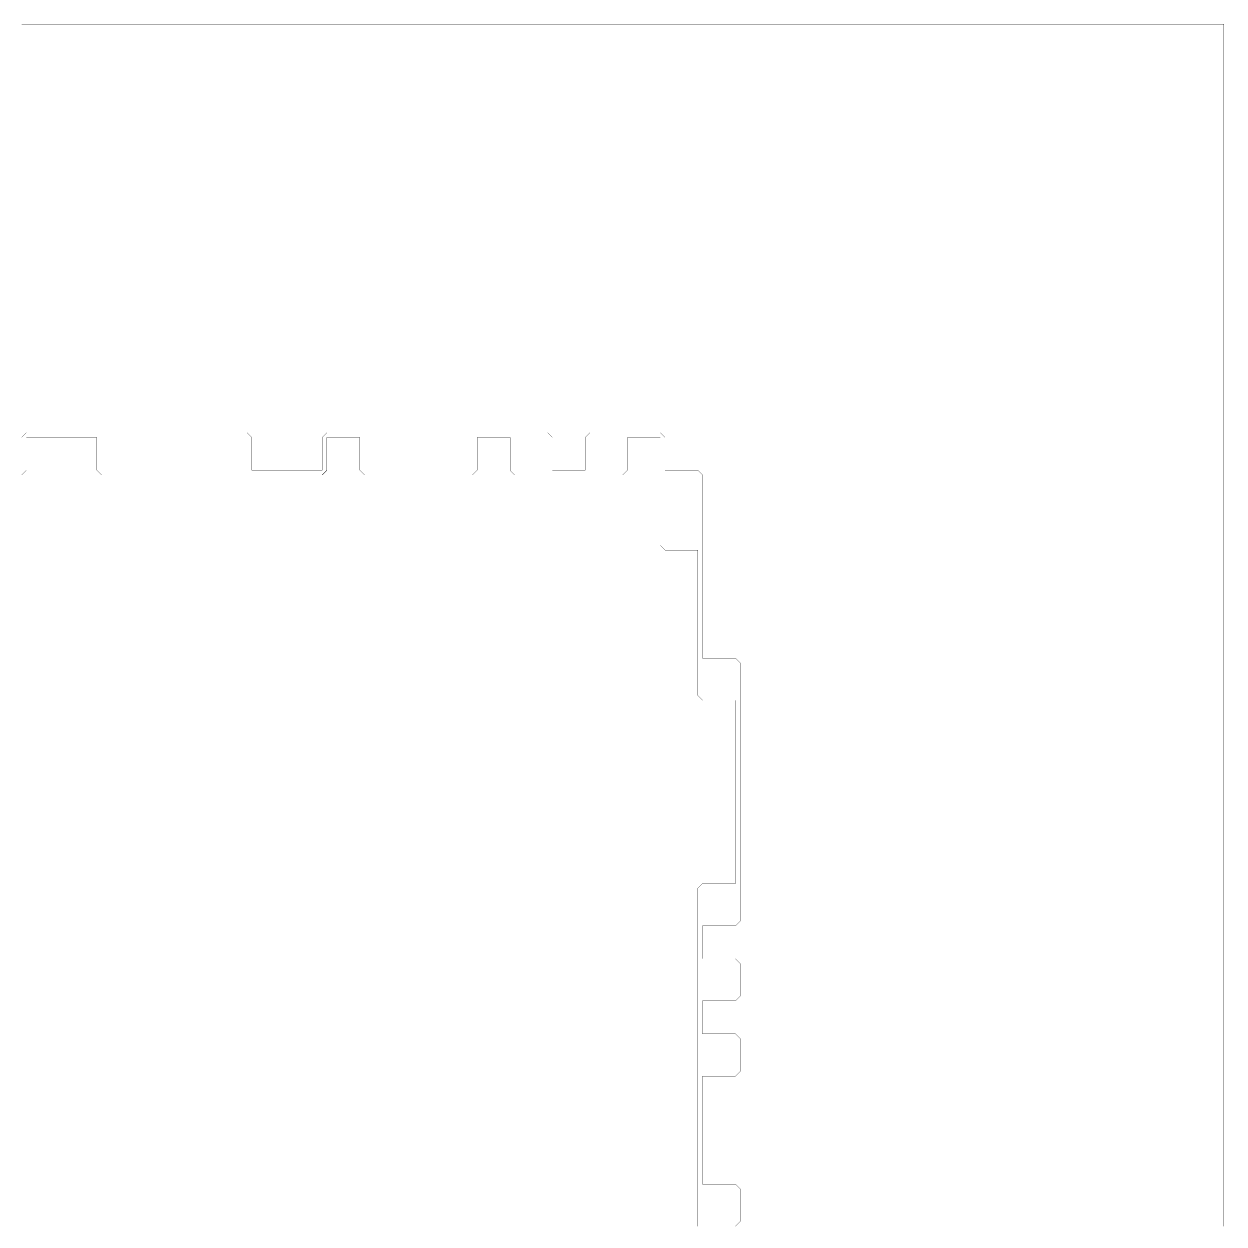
# Model space of a CAD drawing. Header units: metres. Extents: x 0 to 4990, y -4990 to 0.
# Drawn here: x 2495 to 4990, y -2495 to 0 of the extents above; entities that cross this region are included whole.
import ezdxf

# ---------------------------------------------------------------- set-up
doc = ezdxf.new("R2010")
doc.units = ezdxf.units.M
doc.layers.add('conductor', color=1, linetype='Continuous')
doc.layers.add('substrate', color=5, linetype='Continuous')

msp = doc.modelspace()

# ---------------------------------------------------------------- linework, layer by layer
at = {"layer": 'conductor', "const_width": 0.5}
msp.add_lwpolyline([(3896.484375, -2500), (3896.484375, -2490.234375), (3896.484375, -2480.46875), (3896.484375, -2470.703125), (3896.484375, -2460.9375), (3896.484375, -2451.171875), (3896.484375, -2441.40625), (3896.484375, -2431.640625), (3896.484375, -2421.875), (3896.484375, -2412.109375), (3896.484375, -2402.34375), (3896.484375, -2392.578125), (3896.484375, -2382.8125), (3896.484375, -2373.046875), (3896.484375, -2363.28125), (3896.484375, -2353.515625), (3896.484375, -2343.75), (3896.484375, -2333.984375), (3896.484375, -2324.21875), (3896.484375, -2314.453125), (3896.484375, -2304.6875), (3896.484375, -2294.921875), (3896.484375, -2285.15625), (3896.484375, -2275.390625), (3896.484375, -2265.625), (3896.484375, -2255.859375), (3896.484375, -2246.09375), (3896.484375, -2236.328125), (3896.484375, -2226.5625), (3896.484375, -2216.796875), (3896.484375, -2207.03125), (3896.484375, -2197.265625), (3896.484375, -2187.5), (3896.484375, -2177.734375), (3896.484375, -2167.96875), (3896.484375, -2158.203125), (3896.484375, -2148.4375), (3896.484375, -2138.671875), (3896.484375, -2128.90625), (3896.484375, -2119.140625), (3896.484375, -2109.375), (3896.484375, -2099.609375), (3896.484375, -2089.84375), (3896.484375, -2080.078125), (3896.484375, -2070.3125), (3896.484375, -2060.546875), (3896.484375, -2050.78125), (3896.484375, -2041.015625), (3896.484375, -2031.25), (3896.484375, -2021.484375), (3896.484375, -2011.71875), (3896.484375, -2001.953125), (3896.484375, -1992.1875), (3896.484375, -1982.421875), (3896.484375, -1972.65625), (3896.484375, -1962.890625), (3896.484375, -1953.125), (3896.484375, -1943.359375), (3896.484375, -1933.59375), (3896.484375, -1923.828125), (3896.484375, -1914.0625), (3896.484375, -1904.296875), (3896.484375, -1894.53125), (3896.484375, -1884.765625), (3896.484375, -1875), (3896.484375, -1865.234375), (3896.484375, -1855.46875), (3896.484375, -1845.703125), (3896.484375, -1835.9375), (3896.484375, -1826.171875), (3896.484375, -1816.40625), (3896.484375, -1806.640625), (3896.484375, -1796.875), (3906.25, -1787.109375), (3916.015625, -1787.109375), (3925.78125, -1787.109375), (3935.546875, -1787.109375), (3945.3125, -1787.109375), (3955.078125, -1787.109375), (3964.84375, -1787.109375), (3974.609375, -1787.109375), (3974.609375, -1777.34375), (3974.609375, -1767.578125), (3974.609375, -1757.8125), (3974.609375, -1748.046875), (3974.609375, -1738.28125), (3974.609375, -1728.515625), (3974.609375, -1718.75), (3974.609375, -1708.984375), (3974.609375, -1699.21875), (3974.609375, -1689.453125), (3974.609375, -1679.6875), (3974.609375, -1669.921875), (3974.609375, -1660.15625), (3974.609375, -1650.390625), (3974.609375, -1640.625), (3974.609375, -1630.859375), (3974.609375, -1621.09375), (3974.609375, -1611.328125), (3974.609375, -1601.5625), (3974.609375, -1591.796875), (3974.609375, -1582.03125), (3974.609375, -1572.265625), (3974.609375, -1562.5), (3974.609375, -1552.734375), (3974.609375, -1542.96875), (3974.609375, -1533.203125), (3974.609375, -1523.4375), (3974.609375, -1513.671875), (3974.609375, -1503.90625), (3974.609375, -1494.140625), (3974.609375, -1484.375), (3974.609375, -1474.609375), (3974.609375, -1464.84375), (3974.609375, -1455.078125), (3974.609375, -1445.3125), (3974.609375, -1435.546875), (3974.609375, -1425.78125), (3974.609375, -1416.015625), (3974.609375, -1406.25), (3964.84375, -1406.25), (3955.078125, -1406.25), (3945.3125, -1406.25), (3935.546875, -1406.25), (3925.78125, -1406.25), (3916.015625, -1406.25), (3906.25, -1406.25), (3896.484375, -1396.484375), (3896.484375, -1386.71875), (3896.484375, -1376.953125), (3896.484375, -1367.1875), (3896.484375, -1357.421875), (3896.484375, -1347.65625), (3896.484375, -1337.890625), (3896.484375, -1328.125), (3896.484375, -1318.359375), (3896.484375, -1308.59375), (3896.484375, -1298.828125), (3896.484375, -1289.0625), (3896.484375, -1279.296875), (3896.484375, -1269.53125), (3896.484375, -1259.765625), (3896.484375, -1250), (3896.484375, -1240.234375), (3896.484375, -1230.46875), (3896.484375, -1220.703125), (3896.484375, -1210.9375), (3896.484375, -1201.171875), (3896.484375, -1191.40625), (3896.484375, -1181.640625), (3896.484375, -1171.875), (3896.484375, -1162.109375), (3896.484375, -1152.34375), (3896.484375, -1142.578125), (3896.484375, -1132.8125), (3896.484375, -1123.046875), (3896.484375, -1113.28125), (3896.484375, -1103.515625), (3896.484375, -1093.75), (3886.71875, -1093.75), (3876.953125, -1093.75), (3867.1875, -1093.75), (3857.421875, -1093.75), (3847.65625, -1093.75), (3837.890625, -1093.75), (3828.125, -1093.75), (3818.359375, -1083.984375), (3818.359375, -1074.21875), (3818.359375, -1064.453125), (3818.359375, -1054.6875), (3818.359375, -1044.921875), (3818.359375, -1035.15625), (3818.359375, -1025.390625), (3818.359375, -1015.625), (3818.359375, -1005.859375), (3818.359375, -996.09375), (3818.359375, -986.328125), (3818.359375, -976.5625), (3818.359375, -966.796875), (3818.359375, -957.03125), (3818.359375, -947.265625), (3818.359375, -937.5), (3818.359375, -927.734375), (3818.359375, -917.96875), (3818.359375, -908.203125), (3818.359375, -898.4375), (3818.359375, -888.671875), (3818.359375, -878.90625), (3818.359375, -869.140625), (3818.359375, -859.375), (3808.59375, -859.375), (3798.828125, -859.375), (3789.0625, -859.375), (3779.296875, -859.375), (3769.53125, -859.375), (3759.765625, -859.375), (3750, -859.375), (3750, -869.140625), (3750, -878.90625), (3750, -888.671875), (3750, -898.4375), (3750, -908.203125), (3750, -917.96875), (3750, -927.734375), (3740.234375, -937.5), (3730.46875, -937.5), (3720.703125, -937.5), (3710.9375, -937.5), (3701.171875, -937.5), (3691.40625, -937.5), (3681.640625, -937.5), (3671.875, -937.5), (3662.109375, -937.5), (3652.34375, -937.5), (3642.578125, -937.5), (3632.8125, -937.5), (3623.046875, -937.5), (3613.28125, -937.5), (3603.515625, -937.5), (3593.75, -937.5), (3583.984375, -937.5), (3574.21875, -937.5), (3564.453125, -937.5), (3554.6875, -937.5), (3544.921875, -937.5), (3535.15625, -937.5), (3525.390625, -937.5), (3515.625, -937.5), (3505.859375, -927.734375), (3505.859375, -917.96875), (3505.859375, -908.203125), (3505.859375, -898.4375), (3505.859375, -888.671875), (3505.859375, -878.90625), (3505.859375, -869.140625), (3505.859375, -859.375), (3496.09375, -859.375), (3486.328125, -859.375), (3476.5625, -859.375), (3466.796875, -859.375), (3457.03125, -859.375), (3447.265625, -859.375), (3437.5, -859.375), (3437.5, -869.140625), (3437.5, -878.90625), (3437.5, -888.671875), (3437.5, -898.4375), (3437.5, -908.203125), (3437.5, -917.96875), (3437.5, -927.734375), (3427.734375, -937.5), (3417.96875, -937.5), (3408.203125, -937.5), (3398.4375, -937.5), (3388.671875, -937.5), (3378.90625, -937.5), (3369.140625, -937.5), (3359.375, -937.5), (3349.609375, -937.5), (3339.84375, -937.5), (3330.078125, -937.5), (3320.3125, -937.5), (3310.546875, -937.5), (3300.78125, -937.5), (3291.015625, -937.5), (3281.25, -937.5), (3271.484375, -937.5), (3261.71875, -937.5), (3251.953125, -937.5), (3242.1875, -937.5), (3232.421875, -937.5), (3222.65625, -937.5), (3212.890625, -937.5), (3203.125, -937.5), (3193.359375, -927.734375), (3193.359375, -917.96875), (3193.359375, -908.203125), (3193.359375, -898.4375), (3193.359375, -888.671875), (3193.359375, -878.90625), (3193.359375, -869.140625), (3193.359375, -859.375), (3183.59375, -859.375), (3173.828125, -859.375), (3164.0625, -859.375), (3154.296875, -859.375), (3144.53125, -859.375), (3134.765625, -859.375), (3125, -859.375), (3125, -869.140625), (3125, -878.90625), (3125, -888.671875), (3125, -898.4375), (3125, -908.203125), (3125, -917.96875), (3125, -927.734375), (3115.234375, -937.5), (3105.46875, -937.5), (3095.703125, -937.5), (3085.9375, -937.5), (3076.171875, -937.5), (3066.40625, -937.5), (3056.640625, -937.5), (3046.875, -937.5), (3037.109375, -937.5), (3027.34375, -937.5), (3017.578125, -937.5), (3007.8125, -937.5), (2998.046875, -937.5), (2988.28125, -937.5), (2978.515625, -937.5), (2968.75, -937.5), (2958.984375, -937.5), (2949.21875, -937.5), (2939.453125, -937.5), (2929.6875, -937.5), (2919.921875, -937.5), (2910.15625, -937.5), (2900.390625, -937.5), (2890.625, -937.5), (2880.859375, -937.5), (2871.09375, -937.5), (2861.328125, -937.5), (2851.5625, -937.5), (2841.796875, -937.5), (2832.03125, -937.5), (2822.265625, -937.5), (2812.5, -937.5), (2802.734375, -937.5), (2792.96875, -937.5), (2783.203125, -937.5), (2773.4375, -937.5), (2763.671875, -937.5), (2753.90625, -937.5), (2744.140625, -937.5), (2734.375, -937.5), (2724.609375, -937.5), (2714.84375, -937.5), (2705.078125, -937.5), (2695.3125, -937.5), (2685.546875, -937.5), (2675.78125, -937.5), (2666.015625, -937.5), (2656.25, -937.5), (2646.484375, -927.734375), (2646.484375, -917.96875), (2646.484375, -908.203125), (2646.484375, -898.4375), (2646.484375, -888.671875), (2646.484375, -878.90625), (2646.484375, -869.140625), (2646.484375, -859.375), (2636.71875, -859.375), (2626.953125, -859.375), (2617.1875, -859.375), (2607.421875, -859.375), (2597.65625, -859.375), (2587.890625, -859.375), (2578.125, -859.375), (2568.359375, -859.375), (2558.59375, -859.375), (2548.828125, -859.375), (2539.0625, -859.375), (2529.296875, -859.375), (2519.53125, -859.375), (2509.765625, -859.375), (2500, -859.375), (2500, -869.140625), (2500, -878.90625), (2500, -888.671875), (2500, -898.4375), (2500, -908.203125), (2500, -917.96875), (2500, -927.734375), (2490.234375, -937.5)], dxfattribs=at)
at = {"layer": 'substrate', "const_width": 0.5}
for points in [[(4990.234375, -2500), (4990.234375, -2490.234375), (4990.234375, -2480.46875), (4990.234375, -2470.703125), (4990.234375, -2460.9375), (4990.234375, -2451.171875), (4990.234375, -2441.40625), (4990.234375, -2431.640625), (4990.234375, -2421.875), (4990.234375, -2412.109375), (4990.234375, -2402.34375), (4990.234375, -2392.578125), (4990.234375, -2382.8125), (4990.234375, -2373.046875), (4990.234375, -2363.28125), (4990.234375, -2353.515625), (4990.234375, -2343.75), (4990.234375, -2333.984375), (4990.234375, -2324.21875), (4990.234375, -2314.453125), (4990.234375, -2304.6875), (4990.234375, -2294.921875), (4990.234375, -2285.15625), (4990.234375, -2275.390625), (4990.234375, -2265.625), (4990.234375, -2255.859375), (4990.234375, -2246.09375), (4990.234375, -2236.328125), (4990.234375, -2226.5625), (4990.234375, -2216.796875), (4990.234375, -2207.03125), (4990.234375, -2197.265625), (4990.234375, -2187.5), (4990.234375, -2177.734375), (4990.234375, -2167.96875), (4990.234375, -2158.203125), (4990.234375, -2148.4375), (4990.234375, -2138.671875), (4990.234375, -2128.90625), (4990.234375, -2119.140625), (4990.234375, -2109.375), (4990.234375, -2099.609375), (4990.234375, -2089.84375), (4990.234375, -2080.078125), (4990.234375, -2070.3125), (4990.234375, -2060.546875), (4990.234375, -2050.78125), (4990.234375, -2041.015625), (4990.234375, -2031.25), (4990.234375, -2021.484375), (4990.234375, -2011.71875), (4990.234375, -2001.953125), (4990.234375, -1992.1875), (4990.234375, -1982.421875), (4990.234375, -1972.65625), (4990.234375, -1962.890625), (4990.234375, -1953.125), (4990.234375, -1943.359375), (4990.234375, -1933.59375), (4990.234375, -1923.828125), (4990.234375, -1914.0625), (4990.234375, -1904.296875), (4990.234375, -1894.53125), (4990.234375, -1884.765625), (4990.234375, -1875), (4990.234375, -1865.234375), (4990.234375, -1855.46875), (4990.234375, -1845.703125), (4990.234375, -1835.9375), (4990.234375, -1826.171875), (4990.234375, -1816.40625), (4990.234375, -1806.640625), (4990.234375, -1796.875), (4990.234375, -1787.109375), (4990.234375, -1777.34375), (4990.234375, -1767.578125), (4990.234375, -1757.8125), (4990.234375, -1748.046875), (4990.234375, -1738.28125), (4990.234375, -1728.515625), (4990.234375, -1718.75), (4990.234375, -1708.984375), (4990.234375, -1699.21875), (4990.234375, -1689.453125), (4990.234375, -1679.6875), (4990.234375, -1669.921875), (4990.234375, -1660.15625), (4990.234375, -1650.390625), (4990.234375, -1640.625), (4990.234375, -1630.859375), (4990.234375, -1621.09375), (4990.234375, -1611.328125), (4990.234375, -1601.5625), (4990.234375, -1591.796875), (4990.234375, -1582.03125), (4990.234375, -1572.265625), (4990.234375, -1562.5), (4990.234375, -1552.734375), (4990.234375, -1542.96875), (4990.234375, -1533.203125), (4990.234375, -1523.4375), (4990.234375, -1513.671875), (4990.234375, -1503.90625), (4990.234375, -1494.140625), (4990.234375, -1484.375), (4990.234375, -1474.609375), (4990.234375, -1464.84375), (4990.234375, -1455.078125), (4990.234375, -1445.3125), (4990.234375, -1435.546875), (4990.234375, -1425.78125), (4990.234375, -1416.015625), (4990.234375, -1406.25), (4990.234375, -1396.484375), (4990.234375, -1386.71875), (4990.234375, -1376.953125), (4990.234375, -1367.1875), (4990.234375, -1357.421875), (4990.234375, -1347.65625), (4990.234375, -1337.890625), (4990.234375, -1328.125), (4990.234375, -1318.359375), (4990.234375, -1308.59375), (4990.234375, -1298.828125), (4990.234375, -1289.0625), (4990.234375, -1279.296875), (4990.234375, -1269.53125), (4990.234375, -1259.765625), (4990.234375, -1250), (4990.234375, -1240.234375), (4990.234375, -1230.46875), (4990.234375, -1220.703125), (4990.234375, -1210.9375), (4990.234375, -1201.171875), (4990.234375, -1191.40625), (4990.234375, -1181.640625), (4990.234375, -1171.875), (4990.234375, -1162.109375), (4990.234375, -1152.34375), (4990.234375, -1142.578125), (4990.234375, -1132.8125), (4990.234375, -1123.046875), (4990.234375, -1113.28125), (4990.234375, -1103.515625), (4990.234375, -1093.75), (4990.234375, -1083.984375), (4990.234375, -1074.21875), (4990.234375, -1064.453125), (4990.234375, -1054.6875), (4990.234375, -1044.921875), (4990.234375, -1035.15625), (4990.234375, -1025.390625), (4990.234375, -1015.625), (4990.234375, -1005.859375), (4990.234375, -996.09375), (4990.234375, -986.328125), (4990.234375, -976.5625), (4990.234375, -966.796875), (4990.234375, -957.03125), (4990.234375, -947.265625), (4990.234375, -937.5), (4990.234375, -927.734375), (4990.234375, -917.96875), (4990.234375, -908.203125), (4990.234375, -898.4375), (4990.234375, -888.671875), (4990.234375, -878.90625), (4990.234375, -869.140625), (4990.234375, -859.375), (4990.234375, -849.609375), (4990.234375, -839.84375), (4990.234375, -830.078125), (4990.234375, -820.3125), (4990.234375, -810.546875), (4990.234375, -800.78125), (4990.234375, -791.015625), (4990.234375, -781.25), (4990.234375, -771.484375), (4990.234375, -761.71875), (4990.234375, -751.953125), (4990.234375, -742.1875), (4990.234375, -732.421875), (4990.234375, -722.65625), (4990.234375, -712.890625), (4990.234375, -703.125), (4990.234375, -693.359375), (4990.234375, -683.59375), (4990.234375, -673.828125), (4990.234375, -664.0625), (4990.234375, -654.296875), (4990.234375, -644.53125), (4990.234375, -634.765625), (4990.234375, -625), (4990.234375, -615.234375), (4990.234375, -605.46875), (4990.234375, -595.703125), (4990.234375, -585.9375), (4990.234375, -576.171875), (4990.234375, -566.40625), (4990.234375, -556.640625), (4990.234375, -546.875), (4990.234375, -537.109375), (4990.234375, -527.34375), (4990.234375, -517.578125), (4990.234375, -507.8125), (4990.234375, -498.046875), (4990.234375, -488.28125), (4990.234375, -478.515625), (4990.234375, -468.75), (4990.234375, -458.984375), (4990.234375, -449.21875), (4990.234375, -439.453125), (4990.234375, -429.6875), (4990.234375, -419.921875), (4990.234375, -410.15625), (4990.234375, -400.390625), (4990.234375, -390.625), (4990.234375, -380.859375), (4990.234375, -371.09375), (4990.234375, -361.328125), (4990.234375, -351.5625), (4990.234375, -341.796875), (4990.234375, -332.03125), (4990.234375, -322.265625), (4990.234375, -312.5), (4990.234375, -302.734375), (4990.234375, -292.96875), (4990.234375, -283.203125), (4990.234375, -273.4375), (4990.234375, -263.671875), (4990.234375, -253.90625), (4990.234375, -244.140625), (4990.234375, -234.375), (4990.234375, -224.609375), (4990.234375, -214.84375), (4990.234375, -205.078125), (4990.234375, -195.3125), (4990.234375, -185.546875), (4990.234375, -175.78125), (4990.234375, -166.015625), (4990.234375, -156.25), (4990.234375, -146.484375), (4990.234375, -136.71875), (4990.234375, -126.953125), (4990.234375, -117.1875), (4990.234375, -107.421875), (4990.234375, -97.65625), (4990.234375, -87.890625), (4990.234375, -78.125), (4990.234375, -68.359375), (4990.234375, -58.59375), (4990.234375, -48.828125), (4990.234375, -39.0625), (4990.234375, -29.296875), (4990.234375, -19.53125), (4990.234375, -9.765625), (4990.234375, 0), (4980.46875, 0), (4970.703125, 0), (4960.9375, 0), (4951.171875, 0), (4941.40625, 0), (4931.640625, 0), (4921.875, 0), (4912.109375, 0), (4902.34375, 0), (4892.578125, 0), (4882.8125, 0), (4873.046875, 0), (4863.28125, 0), (4853.515625, 0), (4843.75, 0), (4833.984375, 0), (4824.21875, 0), (4814.453125, 0), (4804.6875, 0), (4794.921875, 0), (4785.15625, 0), (4775.390625, 0), (4765.625, 0), (4755.859375, 0), (4746.09375, 0), (4736.328125, 0), (4726.5625, 0), (4716.796875, 0), (4707.03125, 0), (4697.265625, 0), (4687.5, 0), (4677.734375, 0), (4667.96875, 0), (4658.203125, 0), (4648.4375, 0), (4638.671875, 0), (4628.90625, 0), (4619.140625, 0), (4609.375, 0), (4599.609375, 0), (4589.84375, 0), (4580.078125, 0), (4570.3125, 0), (4560.546875, 0), (4550.78125, 0), (4541.015625, 0), (4531.25, 0), (4521.484375, 0), (4511.71875, 0), (4501.953125, 0), (4492.1875, 0), (4482.421875, 0), (4472.65625, 0), (4462.890625, 0), (4453.125, 0), (4443.359375, 0), (4433.59375, 0), (4423.828125, 0), (4414.0625, 0), (4404.296875, 0), (4394.53125, 0), (4384.765625, 0), (4375, 0), (4365.234375, 0), (4355.46875, 0), (4345.703125, 0), (4335.9375, 0), (4326.171875, 0), (4316.40625, 0), (4306.640625, 0), (4296.875, 0), (4287.109375, 0), (4277.34375, 0), (4267.578125, 0), (4257.8125, 0), (4248.046875, 0), (4238.28125, 0), (4228.515625, 0), (4218.75, 0), (4208.984375, 0), (4199.21875, 0), (4189.453125, 0), (4179.6875, 0), (4169.921875, 0), (4160.15625, 0), (4150.390625, 0), (4140.625, 0), (4130.859375, 0), (4121.09375, 0), (4111.328125, 0), (4101.5625, 0), (4091.796875, 0), (4082.03125, 0), (4072.265625, 0), (4062.5, 0), (4052.734375, 0), (4042.96875, 0), (4033.203125, 0), (4023.4375, 0), (4013.671875, 0), (4003.90625, 0), (3994.140625, 0), (3984.375, 0), (3974.609375, 0), (3964.84375, 0), (3955.078125, 0), (3945.3125, 0), (3935.546875, 0), (3925.78125, 0), (3916.015625, 0), (3906.25, 0), (3896.484375, 0), (3886.71875, 0), (3876.953125, 0), (3867.1875, 0), (3857.421875, 0), (3847.65625, 0), (3837.890625, 0), (3828.125, 0), (3818.359375, 0), (3808.59375, 0), (3798.828125, 0), (3789.0625, 0), (3779.296875, 0), (3769.53125, 0), (3759.765625, 0), (3750, 0), (3740.234375, 0), (3730.46875, 0), (3720.703125, 0), (3710.9375, 0), (3701.171875, 0), (3691.40625, 0), (3681.640625, 0), (3671.875, 0), (3662.109375, 0), (3652.34375, 0), (3642.578125, 0), (3632.8125, 0), (3623.046875, 0), (3613.28125, 0), (3603.515625, 0), (3593.75, 0), (3583.984375, 0), (3574.21875, 0), (3564.453125, 0), (3554.6875, 0), (3544.921875, 0), (3535.15625, 0), (3525.390625, 0), (3515.625, 0), (3505.859375, 0), (3496.09375, 0), (3486.328125, 0), (3476.5625, 0), (3466.796875, 0), (3457.03125, 0), (3447.265625, 0), (3437.5, 0), (3427.734375, 0), (3417.96875, 0), (3408.203125, 0), (3398.4375, 0), (3388.671875, 0), (3378.90625, 0), (3369.140625, 0), (3359.375, 0), (3349.609375, 0), (3339.84375, 0), (3330.078125, 0), (3320.3125, 0), (3310.546875, 0), (3300.78125, 0), (3291.015625, 0), (3281.25, 0), (3271.484375, 0), (3261.71875, 0), (3251.953125, 0), (3242.1875, 0), (3232.421875, 0), (3222.65625, 0), (3212.890625, 0), (3203.125, 0), (3193.359375, 0), (3183.59375, 0), (3173.828125, 0), (3164.0625, 0), (3154.296875, 0), (3144.53125, 0), (3134.765625, 0), (3125, 0), (3115.234375, 0), (3105.46875, 0), (3095.703125, 0), (3085.9375, 0), (3076.171875, 0), (3066.40625, 0), (3056.640625, 0), (3046.875, 0), (3037.109375, 0), (3027.34375, 0), (3017.578125, 0), (3007.8125, 0), (2998.046875, 0), (2988.28125, 0), (2978.515625, 0), (2968.75, 0), (2958.984375, 0), (2949.21875, 0), (2939.453125, 0), (2929.6875, 0), (2919.921875, 0), (2910.15625, 0), (2900.390625, 0), (2890.625, 0), (2880.859375, 0), (2871.09375, 0), (2861.328125, 0), (2851.5625, 0), (2841.796875, 0), (2832.03125, 0), (2822.265625, 0), (2812.5, 0), (2802.734375, 0), (2792.96875, 0), (2783.203125, 0), (2773.4375, 0), (2763.671875, 0), (2753.90625, 0), (2744.140625, 0), (2734.375, 0), (2724.609375, 0), (2714.84375, 0), (2705.078125, 0), (2695.3125, 0), (2685.546875, 0), (2675.78125, 0), (2666.015625, 0), (2656.25, 0), (2646.484375, 0), (2636.71875, 0), (2626.953125, 0), (2617.1875, 0), (2607.421875, 0), (2597.65625, 0), (2587.890625, 0), (2578.125, 0), (2568.359375, 0), (2558.59375, 0), (2548.828125, 0), (2539.0625, 0), (2529.296875, 0), (2519.53125, 0), (2509.765625, 0), (2500, 0), (2490.234375, 0)], [(2490.234375, -859.375), (2500, -849.609375), (2509.765625, -849.609375), (2519.53125, -849.609375), (2529.296875, -849.609375), (2539.0625, -849.609375), (2548.828125, -849.609375), (2558.59375, -849.609375), (2568.359375, -849.609375), (2578.125, -849.609375), (2587.890625, -849.609375), (2597.65625, -849.609375), (2607.421875, -849.609375), (2617.1875, -849.609375), (2626.953125, -849.609375), (2636.71875, -849.609375), (2646.484375, -849.609375), (2656.25, -849.609375), (2666.015625, -849.609375), (2675.78125, -849.609375), (2685.546875, -849.609375), (2695.3125, -849.609375), (2705.078125, -849.609375), (2714.84375, -849.609375), (2724.609375, -849.609375), (2734.375, -849.609375), (2744.140625, -849.609375), (2753.90625, -849.609375), (2763.671875, -849.609375), (2773.4375, -849.609375), (2783.203125, -849.609375), (2792.96875, -849.609375), (2802.734375, -849.609375), (2812.5, -849.609375), (2822.265625, -849.609375), (2832.03125, -849.609375), (2841.796875, -849.609375), (2851.5625, -849.609375), (2861.328125, -849.609375), (2871.09375, -849.609375), (2880.859375, -849.609375), (2890.625, -849.609375), (2900.390625, -849.609375), (2910.15625, -849.609375), (2919.921875, -849.609375), (2929.6875, -849.609375), (2939.453125, -849.609375), (2949.21875, -849.609375), (2958.984375, -849.609375), (2968.75, -859.375), (2968.75, -869.140625), (2968.75, -878.90625), (2968.75, -888.671875), (2968.75, -898.4375), (2968.75, -908.203125), (2968.75, -917.96875), (2968.75, -927.734375), (2978.515625, -927.734375), (2988.28125, -927.734375), (2998.046875, -927.734375), (3007.8125, -927.734375), (3017.578125, -927.734375), (3027.34375, -927.734375), (3037.109375, -927.734375), (3046.875, -927.734375), (3056.640625, -927.734375), (3066.40625, -927.734375), (3076.171875, -927.734375), (3085.9375, -927.734375), (3095.703125, -927.734375), (3105.46875, -927.734375), (3115.234375, -927.734375), (3115.234375, -917.96875), (3115.234375, -908.203125), (3115.234375, -898.4375), (3115.234375, -888.671875), (3115.234375, -878.90625), (3115.234375, -869.140625), (3115.234375, -859.375), (3125, -849.609375), (3134.765625, -849.609375), (3144.53125, -849.609375), (3154.296875, -849.609375), (3164.0625, -849.609375), (3173.828125, -849.609375), (3183.59375, -849.609375), (3193.359375, -849.609375), (3203.125, -849.609375), (3212.890625, -849.609375), (3222.65625, -849.609375), (3232.421875, -849.609375), (3242.1875, -849.609375), (3251.953125, -849.609375), (3261.71875, -849.609375), (3271.484375, -849.609375), (3281.25, -849.609375), (3291.015625, -849.609375), (3300.78125, -849.609375), (3310.546875, -849.609375), (3320.3125, -849.609375), (3330.078125, -849.609375), (3339.84375, -849.609375), (3349.609375, -849.609375), (3359.375, -849.609375), (3369.140625, -849.609375), (3378.90625, -849.609375), (3388.671875, -849.609375), (3398.4375, -849.609375), (3408.203125, -849.609375), (3417.96875, -849.609375), (3427.734375, -849.609375), (3437.5, -849.609375), (3447.265625, -849.609375), (3457.03125, -849.609375), (3466.796875, -849.609375), (3476.5625, -849.609375), (3486.328125, -849.609375), (3496.09375, -849.609375), (3505.859375, -849.609375), (3515.625, -849.609375), (3525.390625, -849.609375), (3535.15625, -849.609375), (3544.921875, -849.609375), (3554.6875, -849.609375), (3564.453125, -849.609375), (3574.21875, -849.609375), (3583.984375, -849.609375), (3593.75, -859.375), (3593.75, -869.140625), (3593.75, -878.90625), (3593.75, -888.671875), (3593.75, -898.4375), (3593.75, -908.203125), (3593.75, -917.96875), (3593.75, -927.734375), (3603.515625, -927.734375), (3613.28125, -927.734375), (3623.046875, -927.734375), (3632.8125, -927.734375), (3642.578125, -927.734375), (3652.34375, -927.734375), (3662.109375, -927.734375), (3662.109375, -917.96875), (3662.109375, -908.203125), (3662.109375, -898.4375), (3662.109375, -888.671875), (3662.109375, -878.90625), (3662.109375, -869.140625), (3662.109375, -859.375), (3671.875, -849.609375), (3681.640625, -849.609375), (3691.40625, -849.609375), (3701.171875, -849.609375), (3710.9375, -849.609375), (3720.703125, -849.609375), (3730.46875, -849.609375), (3740.234375, -849.609375), (3750, -849.609375), (3759.765625, -849.609375), (3769.53125, -849.609375), (3779.296875, -849.609375), (3789.0625, -849.609375), (3798.828125, -849.609375), (3808.59375, -849.609375), (3818.359375, -849.609375), (3828.125, -859.375), (3828.125, -869.140625), (3828.125, -878.90625), (3828.125, -888.671875), (3828.125, -898.4375), (3828.125, -908.203125), (3828.125, -917.96875), (3828.125, -927.734375), (3837.890625, -927.734375), (3847.65625, -927.734375), (3857.421875, -927.734375), (3867.1875, -927.734375), (3876.953125, -927.734375), (3886.71875, -927.734375), (3896.484375, -927.734375), (3906.25, -937.5), (3906.25, -947.265625), (3906.25, -957.03125), (3906.25, -966.796875), (3906.25, -976.5625), (3906.25, -986.328125), (3906.25, -996.09375), (3906.25, -1005.859375), (3906.25, -1015.625), (3906.25, -1025.390625), (3906.25, -1035.15625), (3906.25, -1044.921875), (3906.25, -1054.6875), (3906.25, -1064.453125), (3906.25, -1074.21875), (3906.25, -1083.984375), (3906.25, -1093.75), (3906.25, -1103.515625), (3906.25, -1113.28125), (3906.25, -1123.046875), (3906.25, -1132.8125), (3906.25, -1142.578125), (3906.25, -1152.34375), (3906.25, -1162.109375), (3906.25, -1171.875), (3906.25, -1181.640625), (3906.25, -1191.40625), (3906.25, -1201.171875), (3906.25, -1210.9375), (3906.25, -1220.703125), (3906.25, -1230.46875), (3906.25, -1240.234375), (3906.25, -1250), (3906.25, -1259.765625), (3906.25, -1269.53125), (3906.25, -1279.296875), (3906.25, -1289.0625), (3906.25, -1298.828125), (3906.25, -1308.59375), (3906.25, -1318.359375), (3916.015625, -1318.359375), (3925.78125, -1318.359375), (3935.546875, -1318.359375), (3945.3125, -1318.359375), (3955.078125, -1318.359375), (3964.84375, -1318.359375), (3974.609375, -1318.359375), (3984.375, -1328.125), (3984.375, -1337.890625), (3984.375, -1347.65625), (3984.375, -1357.421875), (3984.375, -1367.1875), (3984.375, -1376.953125), (3984.375, -1386.71875), (3984.375, -1396.484375), (3984.375, -1406.25), (3984.375, -1416.015625), (3984.375, -1425.78125), (3984.375, -1435.546875), (3984.375, -1445.3125), (3984.375, -1455.078125), (3984.375, -1464.84375), (3984.375, -1474.609375), (3984.375, -1484.375), (3984.375, -1494.140625), (3984.375, -1503.90625), (3984.375, -1513.671875), (3984.375, -1523.4375), (3984.375, -1533.203125), (3984.375, -1542.96875), (3984.375, -1552.734375), (3984.375, -1562.5), (3984.375, -1572.265625), (3984.375, -1582.03125), (3984.375, -1591.796875), (3984.375, -1601.5625), (3984.375, -1611.328125), (3984.375, -1621.09375), (3984.375, -1630.859375), (3984.375, -1640.625), (3984.375, -1650.390625), (3984.375, -1660.15625), (3984.375, -1669.921875), (3984.375, -1679.6875), (3984.375, -1689.453125), (3984.375, -1699.21875), (3984.375, -1708.984375), (3984.375, -1718.75), (3984.375, -1728.515625), (3984.375, -1738.28125), (3984.375, -1748.046875), (3984.375, -1757.8125), (3984.375, -1767.578125), (3984.375, -1777.34375), (3984.375, -1787.109375), (3984.375, -1796.875), (3984.375, -1806.640625), (3984.375, -1816.40625), (3984.375, -1826.171875), (3984.375, -1835.9375), (3984.375, -1845.703125), (3984.375, -1855.46875), (3984.375, -1865.234375), (3974.609375, -1875), (3964.84375, -1875), (3955.078125, -1875), (3945.3125, -1875), (3935.546875, -1875), (3925.78125, -1875), (3916.015625, -1875), (3906.25, -1875), (3906.25, -1884.765625), (3906.25, -1894.53125), (3906.25, -1904.296875), (3906.25, -1914.0625), (3906.25, -1923.828125), (3906.25, -1933.59375), (3906.25, -1943.359375), (3916.015625, -1943.359375), (3925.78125, -1943.359375), (3935.546875, -1943.359375), (3945.3125, -1943.359375), (3955.078125, -1943.359375), (3964.84375, -1943.359375), (3974.609375, -1943.359375), (3984.375, -1953.125), (3984.375, -1962.890625), (3984.375, -1972.65625), (3984.375, -1982.421875), (3984.375, -1992.1875), (3984.375, -2001.953125), (3984.375, -2011.71875), (3984.375, -2021.484375), (3974.609375, -2031.25), (3964.84375, -2031.25), (3955.078125, -2031.25), (3945.3125, -2031.25), (3935.546875, -2031.25), (3925.78125, -2031.25), (3916.015625, -2031.25), (3906.25, -2031.25), (3906.25, -2041.015625), (3906.25, -2050.78125), (3906.25, -2060.546875), (3906.25, -2070.3125), (3906.25, -2080.078125), (3906.25, -2089.84375), (3906.25, -2099.609375), (3916.015625, -2099.609375), (3925.78125, -2099.609375), (3935.546875, -2099.609375), (3945.3125, -2099.609375), (3955.078125, -2099.609375), (3964.84375, -2099.609375), (3974.609375, -2099.609375), (3984.375, -2109.375), (3984.375, -2119.140625), (3984.375, -2128.90625), (3984.375, -2138.671875), (3984.375, -2148.4375), (3984.375, -2158.203125), (3984.375, -2167.96875), (3984.375, -2177.734375), (3974.609375, -2187.5), (3964.84375, -2187.5), (3955.078125, -2187.5), (3945.3125, -2187.5), (3935.546875, -2187.5), (3925.78125, -2187.5), (3916.015625, -2187.5), (3906.25, -2187.5), (3906.25, -2197.265625), (3906.25, -2207.03125), (3906.25, -2216.796875), (3906.25, -2226.5625), (3906.25, -2236.328125), (3906.25, -2246.09375), (3906.25, -2255.859375), (3906.25, -2265.625), (3906.25, -2275.390625), (3906.25, -2285.15625), (3906.25, -2294.921875), (3906.25, -2304.6875), (3906.25, -2314.453125), (3906.25, -2324.21875), (3906.25, -2333.984375), (3906.25, -2343.75), (3906.25, -2353.515625), (3906.25, -2363.28125), (3906.25, -2373.046875), (3906.25, -2382.8125), (3906.25, -2392.578125), (3906.25, -2402.34375), (3906.25, -2412.109375), (3916.015625, -2412.109375), (3925.78125, -2412.109375), (3935.546875, -2412.109375), (3945.3125, -2412.109375), (3955.078125, -2412.109375), (3964.84375, -2412.109375), (3974.609375, -2412.109375), (3984.375, -2421.875), (3984.375, -2431.640625), (3984.375, -2441.40625), (3984.375, -2451.171875), (3984.375, -2460.9375), (3984.375, -2470.703125), (3984.375, -2480.46875), (3984.375, -2490.234375), (3974.609375, -2500)]]:
    msp.add_lwpolyline(points, dxfattribs=at)

doc.saveas('drawing.dxf')
